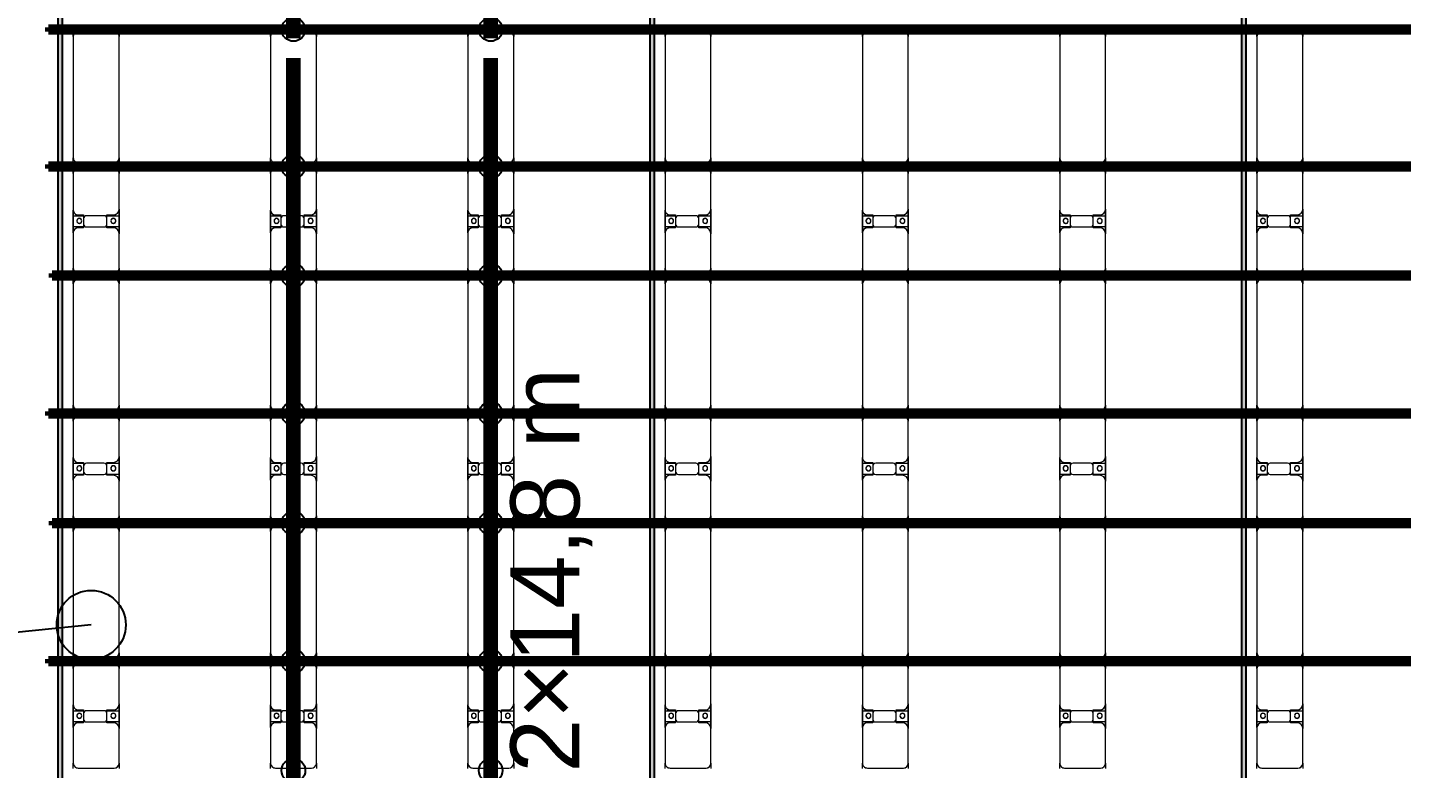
# Model space of a CAD drawing. Header units: millimetres. Extents: x -291190 to 146725, y 19759 to 185158.
# Drawn here: x -283876 to -269947, y 115943 to 123460 of the extents above; entities that cross this region are included whole.
import ezdxf

# ---------------------------------------------------------------- set-up
doc = ezdxf.new("R2010")
doc.units = ezdxf.units.MM
doc.layers.add('A-GENM', color=13, linetype='Continuous', lineweight=9)
doc.layers.add('S-BEAM', color=12, linetype='Continuous', lineweight=9)
for name, color, linetype in [('GC-BICH NEO', 6, 'Continuous'), ('GC-DAY NEO', 5, 'Continuous'), ('GC-GHI CHU', 2, 'Continuous'), ('GC-HOP 40x60 GIA CUONG', 1, 'Continuous')]:
    doc.layers.add(name, color=color, linetype=linetype)
doc.styles.add('GC_VN', font='arial.ttf')

# ---------------------------------------------------------------- blocks, each defined once
blk = doc.blocks.new('Dầm C52 - Dầm C52-V25-KHUNG KẾT CẤU BÈ PIN 4')
at = {"layer": 'S-BEAM', "lineweight": 140}
blk.add_hatch(color=1, dxfattribs=at).paths.add_polyline_path([(-173700, 20), (-174540, 20), (-174540, -20), (174540, -20), (174540, 20), (-172792, 20)])
at = {"layer": 'S-BEAM', "color": 1, "lineweight": 140}
for p, q in [((-174540, 20), (174540, 20)), ((174540, 20), (174540, -20)), ((174540, -20), (-174540, -20))]:
    blk.add_line(p, q, dxfattribs=at)
blk = doc.blocks.new('Dầm C52 - Dầm C52-73882-KHUNG KẾT CẤU BÈ PIN 4')
at = {"layer": 'S-BEAM', "lineweight": 140}
blk.add_hatch(color=1, dxfattribs=at).paths.add_polyline_path([(-173700, 20), (-174540, 20), (-174540, -20), (174501, -20), (174501, 20), (-172792, 20)])
at = {"layer": 'S-BEAM', "color": 1, "lineweight": 140}
for p, q in [((-174540, 20), (174501, 20)), ((174501, 20), (174501, -20)), ((174501, -20), (-174540, -20))]:
    blk.add_line(p, q, dxfattribs=at)
blk = doc.blocks.new('Dầm C52 - Dầm C52-73883-KHUNG KẾT CẤU BÈ PIN 4')
at = {"layer": 'S-BEAM', "lineweight": 140}
blk.add_hatch(color=1, dxfattribs=at).paths.add_polyline_path([(-174540, 20), (-174540, -20), (174540, -20), (174540, 20), (-173700, 20)])
at = {"layer": 'S-BEAM', "color": 1, "lineweight": 140}
for p, q in [((-174540, 20), (174540, 20)), ((174540, 20), (174540, -20)), ((174540, -20), (-174540, -20))]:
    blk.add_line(p, q, dxfattribs=at)
blk = doc.blocks.new('Dai phao do pin - DẢI PHAO ĐỠ PIN-V47-KHUNG KẾT CẤU BÈ PIN 4')
at = {"layer": 'A-GENM', "color": 7}
for p, q in [((11878, 242), (11930, 242)), ((11878, 242), (11930, 242)), ((11880, 192), (11880, -173)), ((13160, 242), (11930, 242)), ((13160, 242), (13228, 242)), ((13160, 242), (13228, 242)), ((13210, -173), (13210, 192)), ((13268, 242), (13320, 242)), ((13268, 242), (13320, 242)), ((13270, 192), (13270, -173)), ((13680, 242), (13320, 242)), ((13680, 242), (13862, 242)), ((13862, 242), (13680, 242)), ((13740, 118), (13740, 182)), ((13748, 242), (13930, 242)), ((13748, 116), (13748, 242)), ((13930, 242), (13748, 242)), ((13862, 242), (13862, 116)), ((13870, 182), (13870, 118)), ((14280, 242), (13930, 242)), ((14280, 242), (14335, 242)), ((14280, 242), (14335, 242)), ((14330, -173), (14330, 192)), ((14375, 242), (14440, 242)), ((14375, 242), (14440, 242)), ((14390, 192), (14390, -173)), ((15670, 242), (14440, 242)), ((15670, 242), (15735, 242)), ((15670, 242), (15735, 242)), ((15720, -173), (15720, 192)), ((15775, 242), (15830, 242)), ((15775, 242), (15830, 242)), ((15780, 192), (15780, -173)), ((16190, 242), (15830, 242)), ((16190, 242), (16372, 242)), ((16372, 242), (16190, 242)), ((16250, 118), (16250, 182)), ((16258, 242), (16440, 242)), ((16258, 116), (16258, 242)), ((16440, 242), (16258, 242)), ((16372, 242), (16372, 116)), ((16380, 182), (16380, 118)), ((16790, 242), (16440, 242)), ((16790, 242), (16845, 242)), ((16790, 242), (16845, 242)), ((16840, -173), (16840, 192)), ((16885, 242), (16950, 242)), ((16885, 242), (16950, 242)), ((16900, 192), (16900, -173)), ((18180, 242), (16950, 242)), ((18180, 242), (18245, 242)), ((18180, 242), (18245, 242)), ((18230, -173), (18230, 192)), ((18285, 242), (18340, 242)), ((18285, 242), (18340, 242)), ((18290, 192), (18290, -173)), ((18700, 242), (18340, 242)), ((18700, 242), (18882, 242)), ((18882, 242), (18700, 242)), ((18760, 118), (18760, 182)), ((18768, 242), (18950, 242)), ((18768, 116), (18768, 242)), ((18950, 242), (18768, 242)), ((18882, 242), (18882, 116)), ((18890, 182), (18890, 118)), ((19300, 242), (18950, 242)), ((19300, 242), (19355, 242)), ((19300, 242), (19355, 242)), ((19350, -173), (19350, 192)), ((13832, 118), (13740, 118)), ((13748, 88), (13748, -88)), ((13870, 118), (13778, 118)), ((13862, -88), (13862, 88)), ((16342, 118), (16250, 118)), ((16258, 88), (16258, -88)), ((16380, 118), (16288, 118)), ((16372, -88), (16372, 88)), ((18852, 118), (18760, 118)), ((18768, 88), (18768, -88)), ((18890, 118), (18798, 118)), ((18882, -88), (18882, 88)), ((13740, -173), (13740, -118)), ((13740, -118), (13832, -118)), ((13748, -223), (13748, -116)), ((13778, -118), (13870, -118)), ((13862, -116), (13862, -223)), ((13870, -118), (13870, -173)), ((16250, -173), (16250, -118)), ((16250, -118), (16342, -118)), ((16258, -223), (16258, -116)), ((16288, -118), (16380, -118)), ((16372, -116), (16372, -223)), ((16380, -118), (16380, -173)), ((18760, -173), (18760, -118)), ((18760, -118), (18852, -118)), ((18768, -223), (18768, -116)), ((18798, -118), (18890, -118)), ((18882, -116), (18882, -223)), ((18890, -118), (18890, -173)), ((11930, -223), (11878, -223)), ((11930, -223), (11878, -223)), ((11930, -223), (13160, -223)), ((13228, -223), (13160, -223)), ((13228, -223), (13160, -223)), ((13320, -223), (13268, -223)), ((13320, -223), (13268, -223)), ((13320, -223), (13690, -223)), ((13862, -223), (13690, -223)), ((13690, -223), (13862, -223)), ((13748, -169), (13748, -202)), ((13920, -223), (13748, -223)), ((13748, -223), (13920, -223)), ((13920, -223), (14280, -223)), ((14335, -223), (14280, -223)), ((14335, -223), (14280, -223)), ((14440, -223), (14375, -223)), ((14440, -223), (14375, -223)), ((14440, -223), (15670, -223)), ((15735, -223), (15670, -223)), ((15735, -223), (15670, -223)), ((15830, -223), (15775, -223)), ((15830, -223), (15775, -223)), ((15830, -223), (16200, -223)), ((16372, -223), (16200, -223)), ((16200, -223), (16372, -223)), ((16258, -169), (16258, -202)), ((16430, -223), (16258, -223)), ((16258, -223), (16430, -223)), ((16430, -223), (16790, -223)), ((16845, -223), (16790, -223)), ((16845, -223), (16790, -223)), ((16950, -223), (16885, -223)), ((16950, -223), (16885, -223)), ((16950, -223), (18180, -223)), ((18245, -223), (18180, -223)), ((18245, -223), (18180, -223)), ((18340, -223), (18285, -223)), ((18340, -223), (18285, -223)), ((18340, -223), (18710, -223)), ((18882, -223), (18710, -223)), ((18710, -223), (18882, -223)), ((18768, -169), (18768, -202)), ((18940, -223), (18768, -223)), ((18768, -223), (18940, -223)), ((18940, -223), (19300, -223)), ((19355, -223), (19300, -223)), ((19355, -223), (19300, -223))]:
    blk.add_line(p, q, dxfattribs=at)
for centre, radius, start, end in [((11930, 192), 50, 90, 180), ((11930, 192), 50, 150, 180), ((11930, 192), 50, 105, 120), ((13160, 192), 50, 360, 90), ((13160, 192), 50, 60, 90), ((13160, 192), 50, 15, 30), ((13320, 192), 50, 90, 180), ((13320, 192), 50, 105, 180), ((13680, 182), 60, 360, 90), ((13680, 182), 60, 45, 54.477), ((13680, 182), 60, 360, 54.477), ((13680, 182), 60, 45, 54.477), ((13799, 183), 25, 0, 180), ((13799, 183), 25, 360, 165), ((13799, 183), 25, 180, 0), ((13801, 183), 25, 0, 180), ((13801, 183), 25, 90, 180), ((13801, 183), 25, 180, 0), ((13801, 183), 25, 180, 270), ((13799, 183), 25, 210, 255), ((13799, 183), 25, 270, 360), ((13801, 183), 25, 15, 75), ((13801, 183), 25, 285, 330), ((13930, 182), 60, 90, 180), ((13930, 182), 60, 120, 180), ((14280, 192), 50, 360, 90), ((14280, 192), 50, 360, 75), ((14440, 192), 50, 90, 180), ((14440, 192), 50, 150, 180), ((14440, 192), 50, 105, 120), ((15670, 192), 50, 360, 90), ((15670, 192), 50, 60, 90), ((15670, 192), 50, 15, 30), ((15830, 192), 50, 90, 180), ((15830, 192), 50, 105, 180), ((16190, 182), 60, 360, 90), ((16190, 182), 60, 45, 60), ((16190, 182), 60, 360, 60), ((16190, 182), 60, 45, 60), ((16309, 183), 25, 0, 180), ((16309, 183), 25, 360, 165), ((16309, 183), 25, 180, 0), ((16311, 183), 25, 0, 180), ((16311, 183), 25, 90, 180), ((16311, 183), 25, 180, 0), ((16311, 183), 25, 180, 270), ((16309, 183), 25, 210, 255), ((16309, 183), 25, 270, 360), ((16311, 183), 25, 15, 75), ((16311, 183), 25, 285, 330), ((16440, 182), 60, 90, 180), ((16440, 182), 60, 120, 180), ((16790, 192), 50, 360, 90), ((16790, 192), 50, 360, 75), ((16950, 192), 50, 90, 180), ((16950, 192), 50, 150, 180), ((16950, 192), 50, 105, 120), ((18180, 192), 50, 360, 90), ((18180, 192), 50, 60, 90), ((18180, 192), 50, 15, 30), ((18340, 192), 50, 90, 180), ((18340, 192), 50, 105, 180), ((18700, 182), 60, 360, 90), ((18700, 182), 60, 45, 60), ((18700, 182), 60, 360, 60), ((18700, 182), 60, 45, 60), ((18819, 183), 25, 0, 180), ((18819, 183), 25, 360, 165), ((18819, 183), 25, 180, 0), ((18821, 183), 25, 0, 180), ((18821, 183), 25, 90, 180), ((18821, 183), 25, 180, 0), ((18821, 183), 25, 180, 270), ((18819, 183), 25, 210, 255), ((18819, 183), 25, 270, 360), ((18821, 183), 25, 15, 75), ((18821, 183), 25, 285, 330), ((18950, 182), 60, 90, 180), ((18950, 182), 60, 120, 180), ((19300, 192), 50, 360, 90), ((19300, 192), 50, 360, 75), ((13778, 88), 30, 90, 180), ((13832, 88), 30, 360, 90), ((16288, 88), 30, 90, 180), ((16342, 88), 30, 360, 90), ((18798, 88), 30, 90, 180), ((18852, 88), 30, 360, 90), ((13778, -88), 30, 180, 270), ((13799, -162), 25, 0, 180), ((13799, -162), 25, 105, 165), ((13801, -162), 25, 0, 180), ((13801, -162), 25, 105, 180), ((13799, -162), 25, 360, 75), ((13801, -162), 25, 15, 75), ((13832, -88), 30, 270, 360), ((16288, -88), 30, 180, 270), ((16309, -162), 25, 0, 180), ((16309, -162), 25, 105, 165), ((16311, -162), 25, 0, 180), ((16311, -162), 25, 105, 180), ((16309, -162), 25, 360, 75), ((16311, -162), 25, 15, 75), ((16342, -88), 30, 270, 360), ((18798, -88), 30, 180, 270), ((18819, -162), 25, 0, 180), ((18819, -162), 25, 105, 165), ((18821, -162), 25, 0, 180), ((18821, -162), 25, 105, 180), ((18819, -162), 25, 360, 75), ((18821, -162), 25, 15, 75), ((18852, -88), 30, 270, 360), ((11930, -173), 50, 180, 270), ((11930, -173), 50, 180, 210), ((11930, -173), 50, 240, 270), ((13160, -173), 50, 270, 360), ((13160, -173), 50, 285, 300), ((13160, -173), 50, 330, 360), ((13320, -173), 50, 180, 270), ((13320, -173), 50, 180, 255), ((13690, -173), 50, 270, 360), ((13690, -173), 50, 285, 360), ((13690, -173), 50, 315, 0), ((13690, -173), 50, 315, 0), ((13799, -162), 25, 180, 0), ((13799, -162), 25, 195, 360), ((13801, -162), 25, 180, 0), ((13801, -162), 25, 180, 270), ((13801, -162), 25, 285, 345), ((13920, -173), 50, 180, 270), ((13920, -173), 50, 180, 255), ((13920, -173), 50, 210, 225), ((13920, -173), 50, 210, 225), ((14280, -173), 50, 270, 360), ((14280, -173), 50, 285, 360), ((14440, -173), 50, 180, 270), ((14440, -173), 50, 180, 210), ((14440, -173), 50, 240, 270), ((15670, -173), 50, 270, 360), ((15670, -173), 50, 285, 300), ((15670, -173), 50, 330, 360), ((15830, -173), 50, 180, 270), ((15830, -173), 50, 180, 255), ((16200, -173), 50, 270, 360), ((16200, -173), 50, 285, 360), ((16200, -173), 50, 315, 0), ((16200, -173), 50, 315, 0), ((16309, -162), 25, 180, 360), ((16309, -162), 25, 195, 360), ((16311, -162), 25, 180, 0), ((16311, -162), 25, 180, 270), ((16311, -162), 25, 285, 345), ((16430, -173), 50, 180, 270), ((16430, -173), 50, 180, 255), ((16430, -173), 50, 210, 225), ((16430, -173), 50, 210, 225), ((16790, -173), 50, 270, 360), ((16790, -173), 50, 285, 360), ((16950, -173), 50, 180, 270), ((16950, -173), 50, 180, 210), ((16950, -173), 50, 240, 270), ((18180, -173), 50, 270, 360), ((18180, -173), 50, 285, 300), ((18180, -173), 50, 330, 360), ((18340, -173), 50, 180, 270), ((18340, -173), 50, 180, 255), ((18710, -173), 50, 270, 360), ((18710, -173), 50, 285, 360), ((18710, -173), 50, 315, 0), ((18710, -173), 50, 315, 0), ((18819, -162), 25, 180, 0), ((18819, -162), 25, 195, 360), ((18821, -162), 25, 180, 0), ((18821, -162), 25, 180, 270), ((18821, -162), 25, 285, 345), ((18940, -173), 50, 180, 270), ((18940, -173), 50, 180, 255), ((18940, -173), 50, 210, 225), ((18940, -173), 50, 210, 225), ((19300, -173), 50, 270, 360), ((19300, -173), 50, 285, 360)]:
    blk.add_arc(centre, radius, start, end, dxfattribs=at)
blk = doc.blocks.new('Dai phao do pin - DẢI PHAO ĐỠ PIN-V52-KHUNG KẾT CẤU BÈ PIN 4')
at = {"layer": 'A-GENM', "color": 7}
for p, q in [((11878, 242), (11930, 242)), ((11878, 242), (11930, 242)), ((11880, 192), (11880, -173)), ((13160, 242), (11930, 242)), ((13160, 242), (13228, 242)), ((13160, 242), (13228, 242)), ((13210, -173), (13210, 192)), ((13268, 242), (13320, 242)), ((13268, 242), (13320, 242)), ((13270, 192), (13270, -173)), ((13680, 242), (13320, 242)), ((13680, 242), (13862, 242)), ((13862, 242), (13680, 242)), ((13740, 118), (13740, 182)), ((13748, 242), (13930, 242)), ((13748, 116), (13748, 242)), ((13930, 242), (13748, 242)), ((13862, 242), (13862, 116)), ((13870, 182), (13870, 118)), ((14280, 242), (13930, 242)), ((14280, 242), (14335, 242)), ((14280, 242), (14335, 242)), ((14330, -173), (14330, 192)), ((14375, 242), (14440, 242)), ((14375, 242), (14440, 242)), ((14390, 192), (14390, -173)), ((15670, 242), (14440, 242)), ((15670, 242), (15735, 242)), ((15670, 242), (15735, 242)), ((15720, -173), (15720, 192)), ((15775, 242), (15830, 242)), ((15775, 242), (15830, 242)), ((15780, 192), (15780, -173)), ((16190, 242), (15830, 242)), ((16190, 242), (16372, 242)), ((16372, 242), (16190, 242)), ((16250, 118), (16250, 182)), ((16258, 242), (16440, 242)), ((16258, 116), (16258, 242)), ((16440, 242), (16258, 242)), ((16372, 242), (16372, 116)), ((16380, 182), (16380, 118)), ((16790, 242), (16440, 242)), ((16790, 242), (16845, 242)), ((16790, 242), (16845, 242)), ((16840, -173), (16840, 192)), ((16885, 242), (16950, 242)), ((16885, 242), (16950, 242)), ((16900, 192), (16900, -173)), ((18180, 242), (16950, 242)), ((18180, 242), (18245, 242)), ((18180, 242), (18245, 242)), ((18230, -173), (18230, 192)), ((18285, 242), (18340, 242)), ((18285, 242), (18340, 242)), ((18290, 192), (18290, -173)), ((18700, 242), (18340, 242)), ((18700, 242), (18882, 242)), ((18882, 242), (18700, 242)), ((18760, 118), (18760, 182)), ((18768, 242), (18950, 242)), ((18768, 116), (18768, 242)), ((18950, 242), (18768, 242)), ((18882, 242), (18882, 116)), ((18890, 182), (18890, 118)), ((19300, 242), (18950, 242)), ((19300, 242), (19355, 242)), ((19300, 242), (19355, 242)), ((19350, -173), (19350, 192)), ((13832, 118), (13740, 118)), ((13748, 88), (13748, -88)), ((13870, 118), (13778, 118)), ((13862, -88), (13862, 88)), ((16342, 118), (16250, 118)), ((16258, 88), (16258, -88)), ((16380, 118), (16288, 118)), ((16372, -88), (16372, 88)), ((18852, 118), (18760, 118)), ((18768, 88), (18768, -88)), ((18890, 118), (18798, 118)), ((18882, -88), (18882, 88)), ((13740, -173), (13740, -118)), ((13740, -118), (13832, -118)), ((13748, -223), (13748, -116)), ((13778, -118), (13870, -118)), ((13862, -116), (13862, -223)), ((13870, -118), (13870, -173)), ((16250, -173), (16250, -118)), ((16250, -118), (16342, -118)), ((16258, -223), (16258, -116)), ((16288, -118), (16380, -118)), ((16372, -116), (16372, -223)), ((16380, -118), (16380, -173)), ((18760, -173), (18760, -118)), ((18760, -118), (18852, -118)), ((18768, -223), (18768, -116)), ((18798, -118), (18890, -118)), ((18882, -116), (18882, -223)), ((18890, -118), (18890, -173)), ((11930, -223), (11878, -223)), ((11930, -223), (11878, -223)), ((11930, -223), (13160, -223)), ((13228, -223), (13160, -223)), ((13228, -223), (13160, -223)), ((13320, -223), (13268, -223)), ((13320, -223), (13268, -223)), ((13320, -223), (13690, -223)), ((13862, -223), (13690, -223)), ((13690, -223), (13862, -223)), ((13748, -169), (13748, -202)), ((13920, -223), (13748, -223)), ((13748, -223), (13920, -223)), ((13920, -223), (14280, -223)), ((14335, -223), (14280, -223)), ((14335, -223), (14280, -223)), ((14440, -223), (14375, -223)), ((14440, -223), (14375, -223)), ((14440, -223), (15670, -223)), ((15735, -223), (15670, -223)), ((15735, -223), (15670, -223)), ((15830, -223), (15775, -223)), ((15830, -223), (15775, -223)), ((15830, -223), (16200, -223)), ((16372, -223), (16200, -223)), ((16200, -223), (16372, -223)), ((16258, -169), (16258, -202)), ((16430, -223), (16258, -223)), ((16258, -223), (16430, -223)), ((16430, -223), (16790, -223)), ((16845, -223), (16790, -223)), ((16845, -223), (16790, -223)), ((16950, -223), (16885, -223)), ((16950, -223), (16885, -223)), ((16950, -223), (18180, -223)), ((18245, -223), (18180, -223)), ((18245, -223), (18180, -223)), ((18340, -223), (18285, -223)), ((18340, -223), (18285, -223)), ((18340, -223), (18710, -223)), ((18882, -223), (18710, -223)), ((18710, -223), (18882, -223)), ((18768, -169), (18768, -202)), ((18940, -223), (18768, -223)), ((18768, -223), (18940, -223)), ((18940, -223), (19300, -223)), ((19355, -223), (19300, -223)), ((19355, -223), (19300, -223))]:
    blk.add_line(p, q, dxfattribs=at)
for centre, radius, start, end in [((11930, 192), 50, 90, 180), ((11930, 192), 50, 150, 180), ((11930, 192), 50, 105, 120), ((13160, 192), 50, 360, 90), ((13160, 192), 50, 60, 90), ((13160, 192), 50, 15, 30), ((13320, 192), 50, 90, 180), ((13320, 192), 50, 105, 180), ((13680, 182), 60, 360, 90), ((13680, 182), 60, 45, 54.477), ((13680, 182), 60, 360, 54.477), ((13680, 182), 60, 45, 54.477), ((13799, 183), 25, 0, 180), ((13799, 183), 25, 360, 165), ((13799, 183), 25, 180, 0), ((13801, 183), 25, 0, 180), ((13801, 183), 25, 90, 180), ((13801, 183), 25, 180, 0), ((13801, 183), 25, 180, 270), ((13799, 183), 25, 210, 255), ((13799, 183), 25, 270, 360), ((13801, 183), 25, 15, 75), ((13801, 183), 25, 285, 330), ((13930, 182), 60, 90, 180), ((13930, 182), 60, 120, 180), ((14280, 192), 50, 360, 90), ((14280, 192), 50, 360, 75), ((14440, 192), 50, 90, 180), ((14440, 192), 50, 150, 180), ((14440, 192), 50, 105, 120), ((15670, 192), 50, 360, 90), ((15670, 192), 50, 60, 90), ((15670, 192), 50, 15, 30), ((15830, 192), 50, 90, 180), ((15830, 192), 50, 105, 180), ((16190, 182), 60, 360, 90), ((16190, 182), 60, 45, 60), ((16190, 182), 60, 360, 60), ((16190, 182), 60, 45, 60), ((16309, 183), 25, 0, 180), ((16309, 183), 25, 360, 165), ((16309, 183), 25, 180, 0), ((16311, 183), 25, 0, 180), ((16311, 183), 25, 90, 180), ((16311, 183), 25, 180, 0), ((16311, 183), 25, 180, 270), ((16309, 183), 25, 210, 255), ((16309, 183), 25, 270, 360), ((16311, 183), 25, 15, 75), ((16311, 183), 25, 285, 330), ((16440, 182), 60, 90, 180), ((16440, 182), 60, 120, 180), ((16790, 192), 50, 360, 90), ((16790, 192), 50, 360, 75), ((16950, 192), 50, 90, 180), ((16950, 192), 50, 150, 180), ((16950, 192), 50, 105, 120), ((18180, 192), 50, 360, 90), ((18180, 192), 50, 60, 90), ((18180, 192), 50, 15, 30), ((18340, 192), 50, 90, 180), ((18340, 192), 50, 105, 180), ((18700, 182), 60, 360, 90), ((18700, 182), 60, 45, 60), ((18700, 182), 60, 360, 60), ((18700, 182), 60, 45, 60), ((18819, 183), 25, 0, 180), ((18819, 183), 25, 360, 165), ((18819, 183), 25, 180, 0), ((18821, 183), 25, 0, 180), ((18821, 183), 25, 90, 180), ((18821, 183), 25, 180, 0), ((18821, 183), 25, 180, 270), ((18819, 183), 25, 210, 255), ((18819, 183), 25, 270, 360), ((18821, 183), 25, 15, 75), ((18821, 183), 25, 285, 330), ((18950, 182), 60, 90, 180), ((18950, 182), 60, 120, 180), ((19300, 192), 50, 360, 90), ((19300, 192), 50, 360, 75), ((13778, 88), 30, 90, 180), ((13832, 88), 30, 360, 90), ((16288, 88), 30, 90, 180), ((16342, 88), 30, 360, 90), ((18798, 88), 30, 90, 180), ((18852, 88), 30, 360, 90), ((13778, -88), 30, 180, 270), ((13799, -162), 25, 0, 180), ((13799, -162), 25, 105, 165), ((13801, -162), 25, 0, 180), ((13801, -162), 25, 105, 180), ((13799, -162), 25, 360, 75), ((13801, -162), 25, 15, 75), ((13832, -88), 30, 270, 360), ((16288, -88), 30, 180, 270), ((16309, -162), 25, 0, 180), ((16309, -162), 25, 105, 165), ((16311, -162), 25, 0, 180), ((16311, -162), 25, 105, 180), ((16309, -162), 25, 360, 75), ((16311, -162), 25, 15, 75), ((16342, -88), 30, 270, 360), ((18798, -88), 30, 180, 270), ((18819, -162), 25, 0, 180), ((18819, -162), 25, 105, 165), ((18821, -162), 25, 0, 180), ((18821, -162), 25, 105, 180), ((18819, -162), 25, 360, 75), ((18821, -162), 25, 15, 75), ((18852, -88), 30, 270, 360), ((11930, -173), 50, 180, 270), ((11930, -173), 50, 180, 195), ((11930, -173), 50, 240, 270), ((13160, -173), 50, 270, 360), ((13160, -173), 50, 285, 300), ((13160, -173), 50, 345, 360), ((13320, -173), 50, 180, 270), ((13320, -173), 50, 180, 255), ((13690, -173), 50, 270, 360), ((13690, -173), 50, 285, 360), ((13690, -173), 50, 315, 0), ((13690, -173), 50, 315, 0), ((13799, -162), 25, 180, 0), ((13799, -162), 25, 195, 360), ((13801, -162), 25, 180, 0), ((13801, -162), 25, 180, 270), ((13801, -162), 25, 285, 345), ((13920, -173), 50, 180, 270), ((13920, -173), 50, 180, 255), ((13920, -173), 50, 210, 225), ((13920, -173), 50, 210, 225), ((14280, -173), 50, 270, 360), ((14280, -173), 50, 285, 360), ((14440, -173), 50, 180, 270), ((14440, -173), 50, 180, 195), ((14440, -173), 50, 240, 270), ((15670, -173), 50, 270, 360), ((15670, -173), 50, 285, 300), ((15670, -173), 50, 345, 360), ((15830, -173), 50, 180, 270), ((15830, -173), 50, 180, 255), ((16200, -173), 50, 270, 360), ((16200, -173), 50, 285, 360), ((16200, -173), 50, 315, 0), ((16200, -173), 50, 315, 0), ((16309, -162), 25, 180, 360), ((16309, -162), 25, 195, 360), ((16311, -162), 25, 180, 0), ((16311, -162), 25, 180, 270), ((16311, -162), 25, 285, 345), ((16430, -173), 50, 180, 270), ((16430, -173), 50, 180, 255), ((16430, -173), 50, 210, 225), ((16430, -173), 50, 210, 225), ((16790, -173), 50, 270, 360), ((16790, -173), 50, 285, 360), ((16950, -173), 50, 180, 270), ((16950, -173), 50, 180, 195), ((16950, -173), 50, 240, 270), ((18180, -173), 50, 270, 360), ((18180, -173), 50, 285, 300), ((18180, -173), 50, 345, 360), ((18340, -173), 50, 180, 270), ((18340, -173), 50, 180, 255), ((18710, -173), 50, 270, 360), ((18710, -173), 50, 285, 360), ((18710, -173), 50, 315, 0), ((18710, -173), 50, 315, 0), ((18819, -162), 25, 180, 0), ((18819, -162), 25, 195, 360), ((18821, -162), 25, 180, 0), ((18821, -162), 25, 180, 270), ((18821, -162), 25, 285, 345), ((18940, -173), 50, 180, 270), ((18940, -173), 50, 180, 255), ((18940, -173), 50, 210, 225), ((18940, -173), 50, 210, 225), ((19300, -173), 50, 270, 360), ((19300, -173), 50, 285, 360)]:
    blk.add_arc(centre, radius, start, end, dxfattribs=at)
blk = doc.blocks.new('Dai phao do pin - DẢI PHAO ĐỠ PIN-V53-KHUNG KẾT CẤU BÈ PIN 4')
at = {"layer": 'A-GENM', "color": 7}
for p, q in [((11878, 242), (11930, 242)), ((11878, 242), (11930, 242)), ((11880, 192), (11880, -173)), ((13160, 242), (11930, 242)), ((13160, 242), (13228, 242)), ((13160, 242), (13228, 242)), ((13210, -173), (13210, 192)), ((13268, 242), (13320, 242)), ((13268, 242), (13320, 242)), ((13270, 192), (13270, -173)), ((13680, 242), (13320, 242)), ((13680, 242), (13862, 242)), ((13862, 242), (13680, 242)), ((13740, 118), (13740, 182)), ((13748, 242), (13930, 242)), ((13748, 116), (13748, 242)), ((13930, 242), (13748, 242)), ((13862, 242), (13862, 116)), ((13870, 182), (13870, 118)), ((14280, 242), (13930, 242)), ((14280, 242), (14335, 242)), ((14280, 242), (14335, 242)), ((14330, -173), (14330, 192)), ((14375, 242), (14440, 242)), ((14375, 242), (14440, 242)), ((14390, 192), (14390, -173)), ((15670, 242), (14440, 242)), ((15670, 242), (15735, 242)), ((15670, 242), (15735, 242)), ((15720, -173), (15720, 192)), ((15775, 242), (15830, 242)), ((15775, 242), (15830, 242)), ((15780, 192), (15780, -173)), ((16190, 242), (15830, 242)), ((16190, 242), (16372, 242)), ((16372, 242), (16190, 242)), ((16250, 118), (16250, 182)), ((16258, 242), (16440, 242)), ((16258, 116), (16258, 242)), ((16440, 242), (16258, 242)), ((16372, 242), (16372, 116)), ((16380, 182), (16380, 118)), ((16790, 242), (16440, 242)), ((16790, 242), (16845, 242)), ((16790, 242), (16845, 242)), ((16840, -173), (16840, 192)), ((16885, 242), (16950, 242)), ((16885, 242), (16950, 242)), ((16900, 192), (16900, -173)), ((18180, 242), (16950, 242)), ((18180, 242), (18245, 242)), ((18180, 242), (18245, 242)), ((18230, -173), (18230, 192)), ((18285, 242), (18340, 242)), ((18285, 242), (18340, 242)), ((18290, 192), (18290, -173)), ((18700, 242), (18340, 242)), ((18700, 242), (18882, 242)), ((18882, 242), (18700, 242)), ((18760, 118), (18760, 182)), ((18768, 242), (18950, 242)), ((18768, 116), (18768, 242)), ((18950, 242), (18768, 242)), ((18882, 242), (18882, 116)), ((18890, 182), (18890, 118)), ((19300, 242), (18950, 242)), ((19300, 242), (19355, 242)), ((19300, 242), (19355, 242)), ((19350, -173), (19350, 192)), ((13832, 118), (13740, 118)), ((13748, 88), (13748, -88)), ((13870, 118), (13778, 118)), ((13862, -88), (13862, 88)), ((16342, 118), (16250, 118)), ((16258, 88), (16258, -88)), ((16380, 118), (16288, 118)), ((16372, -88), (16372, 88)), ((18852, 118), (18760, 118)), ((18768, 88), (18768, -88)), ((18890, 118), (18798, 118)), ((18882, -88), (18882, 88)), ((13740, -173), (13740, -118)), ((13740, -118), (13832, -118)), ((13748, -223), (13748, -116)), ((13778, -118), (13870, -118)), ((13862, -116), (13862, -223)), ((13870, -118), (13870, -173)), ((16250, -173), (16250, -118)), ((16250, -118), (16342, -118)), ((16258, -223), (16258, -116)), ((16288, -118), (16380, -118)), ((16372, -116), (16372, -223)), ((16380, -118), (16380, -173)), ((18760, -173), (18760, -118)), ((18760, -118), (18852, -118)), ((18768, -223), (18768, -116)), ((18798, -118), (18890, -118)), ((18882, -116), (18882, -223)), ((18890, -118), (18890, -173)), ((11930, -223), (11878, -223)), ((11930, -223), (11878, -223)), ((11930, -223), (13160, -223)), ((13228, -223), (13160, -223)), ((13228, -223), (13160, -223)), ((13320, -223), (13268, -223)), ((13320, -223), (13268, -223)), ((13320, -223), (13690, -223)), ((13862, -223), (13690, -223)), ((13690, -223), (13862, -223)), ((13748, -169), (13748, -202)), ((13920, -223), (13748, -223)), ((13748, -223), (13920, -223)), ((13920, -223), (14280, -223)), ((14335, -223), (14280, -223)), ((14335, -223), (14280, -223)), ((14440, -223), (14375, -223)), ((14440, -223), (14375, -223)), ((14440, -223), (15670, -223)), ((15735, -223), (15670, -223)), ((15735, -223), (15670, -223)), ((15830, -223), (15775, -223)), ((15830, -223), (15775, -223)), ((15830, -223), (16200, -223)), ((16372, -223), (16200, -223)), ((16200, -223), (16372, -223)), ((16258, -169), (16258, -202)), ((16430, -223), (16258, -223)), ((16258, -223), (16430, -223)), ((16430, -223), (16790, -223)), ((16845, -223), (16790, -223)), ((16845, -223), (16790, -223)), ((16950, -223), (16885, -223)), ((16950, -223), (16885, -223)), ((16950, -223), (18180, -223)), ((18245, -223), (18180, -223)), ((18245, -223), (18180, -223)), ((18340, -223), (18285, -223)), ((18340, -223), (18285, -223)), ((18340, -223), (18710, -223)), ((18882, -223), (18710, -223)), ((18710, -223), (18882, -223)), ((18768, -169), (18768, -202)), ((18940, -223), (18768, -223)), ((18768, -223), (18940, -223)), ((18940, -223), (19300, -223)), ((19355, -223), (19300, -223)), ((19355, -223), (19300, -223))]:
    blk.add_line(p, q, dxfattribs=at)
for centre, radius, start, end in [((11930, 192), 50, 90, 180), ((11930, 192), 50, 150, 180), ((11930, 192), 50, 105, 120), ((13160, 192), 50, 360, 90), ((13160, 192), 50, 60, 90), ((13160, 192), 50, 15, 30), ((13320, 192), 50, 90, 180), ((13320, 192), 50, 105, 180), ((13680, 182), 60, 360, 90), ((13680, 182), 60, 45, 54.477), ((13680, 182), 60, 360, 54.477), ((13680, 182), 60, 45, 54.477), ((13799, 183), 25, 0, 180), ((13799, 183), 25, 360, 165), ((13799, 183), 25, 180, 0), ((13801, 183), 25, 0, 180), ((13801, 183), 25, 90, 180), ((13801, 183), 25, 180, 0), ((13801, 183), 25, 180, 270), ((13799, 183), 25, 210, 255), ((13799, 183), 25, 270, 360), ((13801, 183), 25, 15, 75), ((13801, 183), 25, 285, 330), ((13930, 182), 60, 90, 180), ((13930, 182), 60, 120, 180), ((14280, 192), 50, 360, 90), ((14280, 192), 50, 360, 75), ((14440, 192), 50, 90, 180), ((14440, 192), 50, 150, 180), ((14440, 192), 50, 105, 120), ((15670, 192), 50, 360, 90), ((15670, 192), 50, 60, 90), ((15670, 192), 50, 15, 30), ((15830, 192), 50, 90, 180), ((15830, 192), 50, 105, 180), ((16190, 182), 60, 360, 90), ((16190, 182), 60, 45, 60), ((16190, 182), 60, 360, 60), ((16190, 182), 60, 45, 60), ((16309, 183), 25, 0, 180), ((16309, 183), 25, 360, 165), ((16309, 183), 25, 180, 0), ((16311, 183), 25, 0, 180), ((16311, 183), 25, 90, 180), ((16311, 183), 25, 180, 0), ((16311, 183), 25, 180, 270), ((16309, 183), 25, 210, 255), ((16309, 183), 25, 270, 360), ((16311, 183), 25, 15, 75), ((16311, 183), 25, 285, 330), ((16440, 182), 60, 90, 180), ((16440, 182), 60, 120, 180), ((16790, 192), 50, 360, 90), ((16790, 192), 50, 360, 75), ((16950, 192), 50, 90, 180), ((16950, 192), 50, 150, 180), ((16950, 192), 50, 105, 120), ((18180, 192), 50, 360, 90), ((18180, 192), 50, 60, 90), ((18180, 192), 50, 15, 30), ((18340, 192), 50, 90, 180), ((18340, 192), 50, 105, 180), ((18700, 182), 60, 360, 90), ((18700, 182), 60, 45, 60), ((18700, 182), 60, 360, 60), ((18700, 182), 60, 45, 60), ((18819, 183), 25, 0, 180), ((18819, 183), 25, 360, 165), ((18819, 183), 25, 180, 0), ((18821, 183), 25, 0, 180), ((18821, 183), 25, 90, 180), ((18821, 183), 25, 180, 0), ((18821, 183), 25, 180, 270), ((18819, 183), 25, 210, 255), ((18819, 183), 25, 270, 360), ((18821, 183), 25, 15, 75), ((18821, 183), 25, 285, 330), ((18950, 182), 60, 90, 180), ((18950, 182), 60, 120, 180), ((19300, 192), 50, 360, 90), ((19300, 192), 50, 360, 75), ((13778, 88), 30, 90, 180), ((13832, 88), 30, 360, 90), ((16288, 88), 30, 90, 180), ((16342, 88), 30, 360, 90), ((18798, 88), 30, 90, 180), ((18852, 88), 30, 360, 90), ((13778, -88), 30, 180, 270), ((13799, -162), 25, 0, 180), ((13799, -162), 25, 105, 165), ((13801, -162), 25, 0, 180), ((13801, -162), 25, 105, 180), ((13799, -162), 25, 360, 75), ((13801, -162), 25, 15, 75), ((13832, -88), 30, 270, 360), ((16288, -88), 30, 180, 270), ((16309, -162), 25, 0, 180), ((16309, -162), 25, 105, 165), ((16311, -162), 25, 0, 180), ((16311, -162), 25, 105, 180), ((16309, -162), 25, 360, 75), ((16311, -162), 25, 15, 75), ((16342, -88), 30, 270, 360), ((18798, -88), 30, 180, 270), ((18819, -162), 25, 0, 180), ((18819, -162), 25, 105, 165), ((18821, -162), 25, 0, 180), ((18821, -162), 25, 105, 180), ((18819, -162), 25, 360, 75), ((18821, -162), 25, 15, 75), ((18852, -88), 30, 270, 360), ((11930, -173), 50, 180, 270), ((11930, -173), 50, 180, 210), ((11930, -173), 50, 240, 270), ((13160, -173), 50, 270, 360), ((13160, -173), 50, 285, 300), ((13160, -173), 50, 330, 360), ((13320, -173), 50, 180, 270), ((13320, -173), 50, 180, 255), ((13690, -173), 50, 270, 360), ((13690, -173), 50, 285, 360), ((13690, -173), 50, 315, 0), ((13690, -173), 50, 315, 0), ((13799, -162), 25, 180, 0), ((13799, -162), 25, 195, 360), ((13801, -162), 25, 180, 0), ((13801, -162), 25, 180, 270), ((13801, -162), 25, 285, 345), ((13920, -173), 50, 180, 270), ((13920, -173), 50, 180, 255), ((13920, -173), 50, 210, 225), ((13920, -173), 50, 210, 225), ((14280, -173), 50, 270, 360), ((14280, -173), 50, 285, 360), ((14440, -173), 50, 180, 270), ((14440, -173), 50, 180, 210), ((14440, -173), 50, 240, 270), ((15670, -173), 50, 270, 360), ((15670, -173), 50, 285, 300), ((15670, -173), 50, 330, 360), ((15830, -173), 50, 180, 270), ((15830, -173), 50, 180, 255), ((16200, -173), 50, 270, 360), ((16200, -173), 50, 285, 360), ((16200, -173), 50, 315, 0), ((16200, -173), 50, 315, 0), ((16309, -162), 25, 180, 360), ((16309, -162), 25, 195, 360), ((16311, -162), 25, 180, 0), ((16311, -162), 25, 180, 270), ((16311, -162), 25, 285, 345), ((16430, -173), 50, 180, 270), ((16430, -173), 50, 180, 255), ((16430, -173), 50, 210, 225), ((16430, -173), 50, 210, 225), ((16790, -173), 50, 270, 360), ((16790, -173), 50, 285, 360), ((16950, -173), 50, 180, 270), ((16950, -173), 50, 180, 210), ((16950, -173), 50, 240, 270), ((18180, -173), 50, 270, 360), ((18180, -173), 50, 285, 300), ((18180, -173), 50, 330, 360), ((18340, -173), 50, 180, 270), ((18340, -173), 50, 180, 255), ((18710, -173), 50, 270, 360), ((18710, -173), 50, 285, 360), ((18710, -173), 50, 315, 0), ((18710, -173), 50, 315, 0), ((18819, -162), 25, 180, 0), ((18819, -162), 25, 195, 360), ((18821, -162), 25, 180, 0), ((18821, -162), 25, 180, 270), ((18821, -162), 25, 285, 345), ((18940, -173), 50, 180, 270), ((18940, -173), 50, 180, 255), ((18940, -173), 50, 210, 225), ((18940, -173), 50, 210, 225), ((19300, -173), 50, 270, 360), ((19300, -173), 50, 285, 360)]:
    blk.add_arc(centre, radius, start, end, dxfattribs=at)
blk = doc.blocks.new('Dai phao do pin - DẢI PHAO ĐỠ PIN-V54-KHUNG KẾT CẤU BÈ PIN 4')
at = {"layer": 'A-GENM', "color": 7}
for p, q in [((11878, 242), (11930, 242)), ((11878, 242), (11930, 242)), ((11880, 192), (11880, -173)), ((13160, 242), (11930, 242)), ((13160, 242), (13228, 242)), ((13160, 242), (13228, 242)), ((13210, -173), (13210, 192)), ((13268, 242), (13320, 242)), ((13268, 242), (13320, 242)), ((13270, 192), (13270, -173)), ((13680, 242), (13320, 242)), ((13680, 242), (13862, 242)), ((13862, 242), (13680, 242)), ((13740, 118), (13740, 182)), ((13748, 242), (13930, 242)), ((13748, 116), (13748, 242)), ((13930, 242), (13748, 242)), ((13862, 242), (13862, 116)), ((13870, 182), (13870, 118)), ((14280, 242), (13930, 242)), ((14280, 242), (14335, 242)), ((14280, 242), (14335, 242)), ((14330, -173), (14330, 192)), ((14375, 242), (14440, 242)), ((14375, 242), (14440, 242)), ((14390, 192), (14390, -173)), ((15670, 242), (14440, 242)), ((15670, 242), (15735, 242)), ((15670, 242), (15735, 242)), ((15720, -173), (15720, 192)), ((15775, 242), (15830, 242)), ((15775, 242), (15830, 242)), ((15780, 192), (15780, -173)), ((16190, 242), (15830, 242)), ((16190, 242), (16372, 242)), ((16372, 242), (16190, 242)), ((16250, 118), (16250, 182)), ((16258, 242), (16440, 242)), ((16258, 116), (16258, 242)), ((16440, 242), (16258, 242)), ((16372, 242), (16372, 116)), ((16380, 182), (16380, 118)), ((16790, 242), (16440, 242)), ((16790, 242), (16845, 242)), ((16790, 242), (16845, 242)), ((16840, -173), (16840, 192)), ((16885, 242), (16950, 242)), ((16885, 242), (16950, 242)), ((16900, 192), (16900, -173)), ((18180, 242), (16950, 242)), ((18180, 242), (18245, 242)), ((18180, 242), (18245, 242)), ((18230, -173), (18230, 192)), ((18285, 242), (18340, 242)), ((18285, 242), (18340, 242)), ((18290, 192), (18290, -173)), ((18700, 242), (18340, 242)), ((18700, 242), (18882, 242)), ((18882, 242), (18700, 242)), ((18760, 118), (18760, 182)), ((18768, 242), (18950, 242)), ((18768, 116), (18768, 242)), ((18950, 242), (18768, 242)), ((18882, 242), (18882, 116)), ((18890, 182), (18890, 118)), ((19300, 242), (18950, 242)), ((19300, 242), (19355, 242)), ((19300, 242), (19355, 242)), ((19350, -173), (19350, 192)), ((13832, 118), (13740, 118)), ((13748, 88), (13748, -88)), ((13870, 118), (13778, 118)), ((13862, -88), (13862, 88)), ((16342, 118), (16250, 118)), ((16258, 88), (16258, -88)), ((16380, 118), (16288, 118)), ((16372, -88), (16372, 88)), ((18852, 118), (18760, 118)), ((18768, 88), (18768, -88)), ((18890, 118), (18798, 118)), ((18882, -88), (18882, 88)), ((13740, -173), (13740, -118)), ((13740, -118), (13832, -118)), ((13748, -223), (13748, -116)), ((13778, -118), (13870, -118)), ((13862, -116), (13862, -223)), ((13870, -118), (13870, -173)), ((16250, -173), (16250, -118)), ((16250, -118), (16342, -118)), ((16258, -223), (16258, -116)), ((16288, -118), (16380, -118)), ((16372, -116), (16372, -223)), ((16380, -118), (16380, -173)), ((18760, -173), (18760, -118)), ((18760, -118), (18852, -118)), ((18768, -223), (18768, -116)), ((18798, -118), (18890, -118)), ((18882, -116), (18882, -223)), ((18890, -118), (18890, -173)), ((11930, -223), (11878, -223)), ((11930, -223), (11878, -223)), ((11930, -223), (13160, -223)), ((13228, -223), (13160, -223)), ((13228, -223), (13160, -223)), ((13320, -223), (13268, -223)), ((13320, -223), (13268, -223)), ((13320, -223), (13690, -223)), ((13862, -223), (13690, -223)), ((13690, -223), (13862, -223)), ((13748, -169), (13748, -202)), ((13920, -223), (13748, -223)), ((13748, -223), (13920, -223)), ((13920, -223), (14280, -223)), ((14335, -223), (14280, -223)), ((14335, -223), (14280, -223)), ((14440, -223), (14375, -223)), ((14440, -223), (14375, -223)), ((14440, -223), (15670, -223)), ((15735, -223), (15670, -223)), ((15735, -223), (15670, -223)), ((15830, -223), (15775, -223)), ((15830, -223), (15775, -223)), ((15830, -223), (16200, -223)), ((16372, -223), (16200, -223)), ((16200, -223), (16372, -223)), ((16258, -169), (16258, -202)), ((16430, -223), (16258, -223)), ((16258, -223), (16430, -223)), ((16430, -223), (16790, -223)), ((16845, -223), (16790, -223)), ((16845, -223), (16790, -223)), ((16950, -223), (16885, -223)), ((16950, -223), (16885, -223)), ((16950, -223), (18180, -223)), ((18245, -223), (18180, -223)), ((18245, -223), (18180, -223)), ((18340, -223), (18285, -223)), ((18340, -223), (18285, -223)), ((18340, -223), (18710, -223)), ((18882, -223), (18710, -223)), ((18710, -223), (18882, -223)), ((18768, -169), (18768, -202)), ((18940, -223), (18768, -223)), ((18768, -223), (18940, -223)), ((18940, -223), (19300, -223)), ((19355, -223), (19300, -223)), ((19355, -223), (19300, -223))]:
    blk.add_line(p, q, dxfattribs=at)
for centre, radius, start, end in [((11930, 192), 50, 90, 180), ((11930, 192), 50, 150, 180), ((11930, 192), 50, 105, 120), ((13160, 192), 50, 360, 90), ((13160, 192), 50, 60, 90), ((13160, 192), 50, 15, 30), ((13320, 192), 50, 90, 180), ((13320, 192), 50, 105, 180), ((13680, 182), 60, 360, 90), ((13680, 182), 60, 45, 54.477), ((13680, 182), 60, 360, 54.477), ((13680, 182), 60, 45, 54.477), ((13799, 183), 25, 0, 180), ((13799, 183), 25, 360, 165), ((13799, 183), 25, 180, 0), ((13801, 183), 25, 0, 180), ((13801, 183), 25, 90, 180), ((13801, 183), 25, 180, 0), ((13801, 183), 25, 180, 270), ((13799, 183), 25, 210, 255), ((13799, 183), 25, 270, 360), ((13801, 183), 25, 15, 75), ((13801, 183), 25, 285, 330), ((13930, 182), 60, 90, 180), ((13930, 182), 60, 120, 180), ((14280, 192), 50, 360, 90), ((14280, 192), 50, 360, 75), ((14440, 192), 50, 90, 180), ((14440, 192), 50, 150, 180), ((14440, 192), 50, 105, 120), ((15670, 192), 50, 360, 90), ((15670, 192), 50, 60, 90), ((15670, 192), 50, 15, 30), ((15830, 192), 50, 90, 180), ((15830, 192), 50, 105, 180), ((16190, 182), 60, 360, 90), ((16190, 182), 60, 45, 60), ((16190, 182), 60, 360, 60), ((16190, 182), 60, 45, 60), ((16309, 183), 25, 0, 180), ((16309, 183), 25, 360, 165), ((16309, 183), 25, 180, 0), ((16311, 183), 25, 0, 180), ((16311, 183), 25, 90, 180), ((16311, 183), 25, 180, 0), ((16311, 183), 25, 180, 270), ((16309, 183), 25, 210, 255), ((16309, 183), 25, 270, 360), ((16311, 183), 25, 15, 75), ((16311, 183), 25, 285, 330), ((16440, 182), 60, 90, 180), ((16440, 182), 60, 120, 180), ((16790, 192), 50, 360, 90), ((16790, 192), 50, 360, 75), ((16950, 192), 50, 90, 180), ((16950, 192), 50, 150, 180), ((16950, 192), 50, 105, 120), ((18180, 192), 50, 360, 90), ((18180, 192), 50, 60, 90), ((18180, 192), 50, 15, 30), ((18340, 192), 50, 90, 180), ((18340, 192), 50, 105, 180), ((18700, 182), 60, 360, 90), ((18700, 182), 60, 45, 60), ((18700, 182), 60, 360, 60), ((18700, 182), 60, 45, 60), ((18819, 183), 25, 0, 180), ((18819, 183), 25, 360, 165), ((18819, 183), 25, 180, 0), ((18821, 183), 25, 0, 180), ((18821, 183), 25, 90, 180), ((18821, 183), 25, 180, 0), ((18821, 183), 25, 180, 270), ((18819, 183), 25, 210, 255), ((18819, 183), 25, 270, 360), ((18821, 183), 25, 15, 75), ((18821, 183), 25, 285, 330), ((18950, 182), 60, 90, 180), ((18950, 182), 60, 120, 180), ((19300, 192), 50, 360, 90), ((19300, 192), 50, 360, 75), ((13778, 88), 30, 90, 180), ((13832, 88), 30, 360, 90), ((16288, 88), 30, 90, 180), ((16342, 88), 30, 360, 90), ((18798, 88), 30, 90, 180), ((18852, 88), 30, 360, 90), ((13778, -88), 30, 180, 270), ((13799, -162), 25, 0, 180), ((13799, -162), 25, 105, 165), ((13801, -162), 25, 0, 180), ((13801, -162), 25, 105, 180), ((13799, -162), 25, 360, 75), ((13801, -162), 25, 15, 75), ((13832, -88), 30, 270, 360), ((16288, -88), 30, 180, 270), ((16309, -162), 25, 0, 180), ((16309, -162), 25, 105, 165), ((16311, -162), 25, 0, 180), ((16311, -162), 25, 105, 180), ((16309, -162), 25, 360, 75), ((16311, -162), 25, 15, 75), ((16342, -88), 30, 270, 360), ((18798, -88), 30, 180, 270), ((18819, -162), 25, 0, 180), ((18819, -162), 25, 105, 165), ((18821, -162), 25, 0, 180), ((18821, -162), 25, 105, 180), ((18819, -162), 25, 360, 75), ((18821, -162), 25, 15, 75), ((18852, -88), 30, 270, 360), ((11930, -173), 50, 180, 270), ((11930, -173), 50, 195, 210), ((11930, -173), 50, 240, 270), ((13160, -173), 50, 270, 360), ((13160, -173), 50, 285, 300), ((13160, -173), 50, 330, 360), ((13320, -173), 50, 180, 270), ((13320, -173), 50, 180, 255), ((13690, -173), 50, 270, 360), ((13690, -173), 50, 285, 360), ((13690, -173), 50, 315, 0), ((13690, -173), 50, 315, 0), ((13799, -162), 25, 180, 240), ((13799, -162), 25, 195, 240), ((13801, -162), 25, 180, 240), ((13801, -162), 25, 180, 240), ((13799, -162), 25, 240.0237, 299.9763), ((13799, -162), 25, 240.0237, 299.9763), ((13801, -162), 25, 240.0237, 299.9763), ((13801, -162), 25, 240.0237, 270), ((13801, -162), 25, 285, 299.9763), ((13799, -162), 25, 300, 0), ((13799, -162), 25, 300, 360), ((13801, -162), 25, 300, 0), ((13801, -162), 25, 300, 345), ((13920, -173), 50, 180, 270), ((13920, -173), 50, 180, 255), ((13920, -173), 50, 210, 225), ((13920, -173), 50, 210, 225), ((14280, -173), 50, 270, 360), ((14280, -173), 50, 285, 360), ((14440, -173), 50, 180, 270), ((14440, -173), 50, 195, 210), ((14440, -173), 50, 240, 270), ((15670, -173), 50, 270, 360), ((15670, -173), 50, 285, 300), ((15670, -173), 50, 330, 345), ((15830, -173), 50, 180, 270), ((15830, -173), 50, 180, 255), ((16200, -173), 50, 270, 360), ((16200, -173), 50, 285, 360), ((16200, -173), 50, 315, 0), ((16200, -173), 50, 315, 0), ((16309, -162), 25, 180, 240), ((16309, -162), 25, 195, 240), ((16311, -162), 25, 180, 240), ((16311, -162), 25, 180, 240), ((16309, -162), 25, 240.0237, 299.9763), ((16309, -162), 25, 240.0237, 299.9763), ((16311, -162), 25, 240.0237, 299.9763), ((16311, -162), 25, 240.0237, 270), ((16311, -162), 25, 285, 299.9763), ((16309, -162), 25, 300, 360), ((16309, -162), 25, 300, 360), ((16311, -162), 25, 300, 0), ((16311, -162), 25, 300, 345), ((16430, -173), 50, 180, 270), ((16430, -173), 50, 180, 255), ((16430, -173), 50, 210, 225), ((16430, -173), 50, 210, 225), ((16790, -173), 50, 270, 360), ((16790, -173), 50, 285, 360), ((16950, -173), 50, 180, 270), ((16950, -173), 50, 180, 210), ((16950, -173), 50, 240, 270), ((18180, -173), 50, 270, 360), ((18180, -173), 50, 285, 300), ((18180, -173), 50, 330, 345), ((18340, -173), 50, 180, 270), ((18340, -173), 50, 180, 255), ((18710, -173), 50, 270, 360), ((18710, -173), 50, 285, 360), ((18710, -173), 50, 315, 0), ((18710, -173), 50, 315, 0), ((18819, -162), 25, 180, 240), ((18819, -162), 25, 195, 240), ((18821, -162), 25, 180, 240), ((18821, -162), 25, 180, 240), ((18819, -162), 25, 240.0237, 299.9763), ((18819, -162), 25, 240.0237, 299.9763), ((18821, -162), 25, 240.0237, 299.9763), ((18821, -162), 25, 240.0237, 270), ((18821, -162), 25, 285, 299.9763), ((18819, -162), 25, 300, 0), ((18819, -162), 25, 300, 360), ((18821, -162), 25, 300, 0), ((18821, -162), 25, 300, 345), ((18940, -173), 50, 180, 270), ((18940, -173), 50, 180, 255), ((18940, -173), 50, 210, 225), ((18940, -173), 50, 210, 225), ((19300, -173), 50, 270, 360), ((19300, -173), 50, 285, 360)]:
    blk.add_arc(centre, radius, start, end, dxfattribs=at)
blk = doc.blocks.new('Dầm C52 - Hộp 40x60-74703-KHUNG KẾT CẤU BÈ PIN 4')
at = {"layer": 'S-BEAM', "lineweight": 25}
blk.add_hatch(color=4, dxfattribs=at).paths.add_polyline_path([(-37152, -20), (37152, -20), (37152, 20), (-37152, 20)])
at = {"layer": 'S-BEAM', "color": 4, "lineweight": 25}
for p, q in [((-37152, 20), (37152, 20)), ((37152, -20), (-37152, -20))]:
    blk.add_line(p, q, dxfattribs=at)

msp = doc.modelspace()

# ---------------------------------------------------------------- linework, layer by layer
at = {"layer": 'GC-BICH NEO'}
msp.add_circle((-283230, 117400), 350, dxfattribs=at)
at = {"layer": 'GC-DAY NEO'}
msp.add_line((-283230, 117400), (-291190, 116604), dxfattribs=at)
at = {"layer": 'GC-HOP 40x60 GIA CUONG', "const_width": 150}
for points in [[(-281180, 123350), (-281180, 137900)], [(-279180, 123350), (-279180, 137900)], [(-281180, 108350), (-281180, 123150)], [(-279180, 108350), (-279180, 123150)]]:
    msp.add_lwpolyline(points, dxfattribs=at)
at = {"layer": 'GC-HOP 40x60 GIA CUONG'}
for centre in [(-281180, 123440), (-279180, 123440), (-281180, 122050), (-279180, 122050), (-281180, 120943), (-279180, 120943), (-281180, 119543), (-279180, 119543), (-281180, 118433), (-279180, 118433), (-281180, 117033), (-279180, 117033), (-281180, 115923), (-279180, 115923)]:
    msp.add_circle(centre, 120, dxfattribs=at)

# ---------------------------------------------------------------- block references
at = {"layer": 'A-GENM', "color": 7, "rotation": 269.9999999999996}
for name, p in [('Dai phao do pin - DẢI PHAO ĐỠ PIN-V54-KHUNG KẾT CẤU BÈ PIN 4', (-283189, 135298)), ('Dai phao do pin - DẢI PHAO ĐỠ PIN-V47-KHUNG KẾT CẤU BÈ PIN 4', (-281189, 135298)), ('Dai phao do pin - DẢI PHAO ĐỠ PIN-V47-KHUNG KẾT CẤU BÈ PIN 4', (-279189, 135298)), ('Dai phao do pin - DẢI PHAO ĐỠ PIN-V53-KHUNG KẾT CẤU BÈ PIN 4', (-277189, 135298)), ('Dai phao do pin - DẢI PHAO ĐỠ PIN-V47-KHUNG KẾT CẤU BÈ PIN 4', (-275189, 135298)), ('Dai phao do pin - DẢI PHAO ĐỠ PIN-V52-KHUNG KẾT CẤU BÈ PIN 4', (-273189, 135298)), ('Dai phao do pin - DẢI PHAO ĐỠ PIN-V47-KHUNG KẾT CẤU BÈ PIN 4', (-271189, 135298))]:
    msp.add_blockref(name, p, dxfattribs=at)
at = {"layer": 'S-BEAM', "color": 4, "lineweight": 25, "rotation": 89.99999999999977}
for p in [(-283544, 101989), (-277544, 101989), (-271544, 101989)]:
    msp.add_blockref('Dầm C52 - Hộp 40x60-74703-KHUNG KẾT CẤU BÈ PIN 4', p, dxfattribs=at)
at = {"layer": 'S-BEAM', "color": 1, "lineweight": 140, "rotation": 180}
for name, p in [('Dầm C52 - Dầm C52-73883-KHUNG KẾT CẤU BÈ PIN 4', (-109124, 123440)), ('Dầm C52 - Dầm C52-73883-KHUNG KẾT CẤU BÈ PIN 4', (-109124, 122050)), ('Dầm C52 - Dầm C52-73882-KHUNG KẾT CẤU BÈ PIN 4', (-109124, 120943)), ('Dầm C52 - Dầm C52-V25-KHUNG KẾT CẤU BÈ PIN 4', (-109124, 119543)), ('Dầm C52 - Dầm C52-73882-KHUNG KẾT CẤU BÈ PIN 4', (-109124, 118433)), ('Dầm C52 - Dầm C52-V25-KHUNG KẾT CẤU BÈ PIN 4', (-109124, 117033))]:
    msp.add_blockref(name, p, dxfattribs=at)

# ---------------------------------------------------------------- texts
at = {"layer": 'GC-GHI CHU', "style": 'GC_VN'}
msp.add_text('B4-06: 2×14,8 m', height=700, rotation=90, dxfattribs=at).set_placement((-278280, 112750))

doc.saveas('drawing.dxf')
